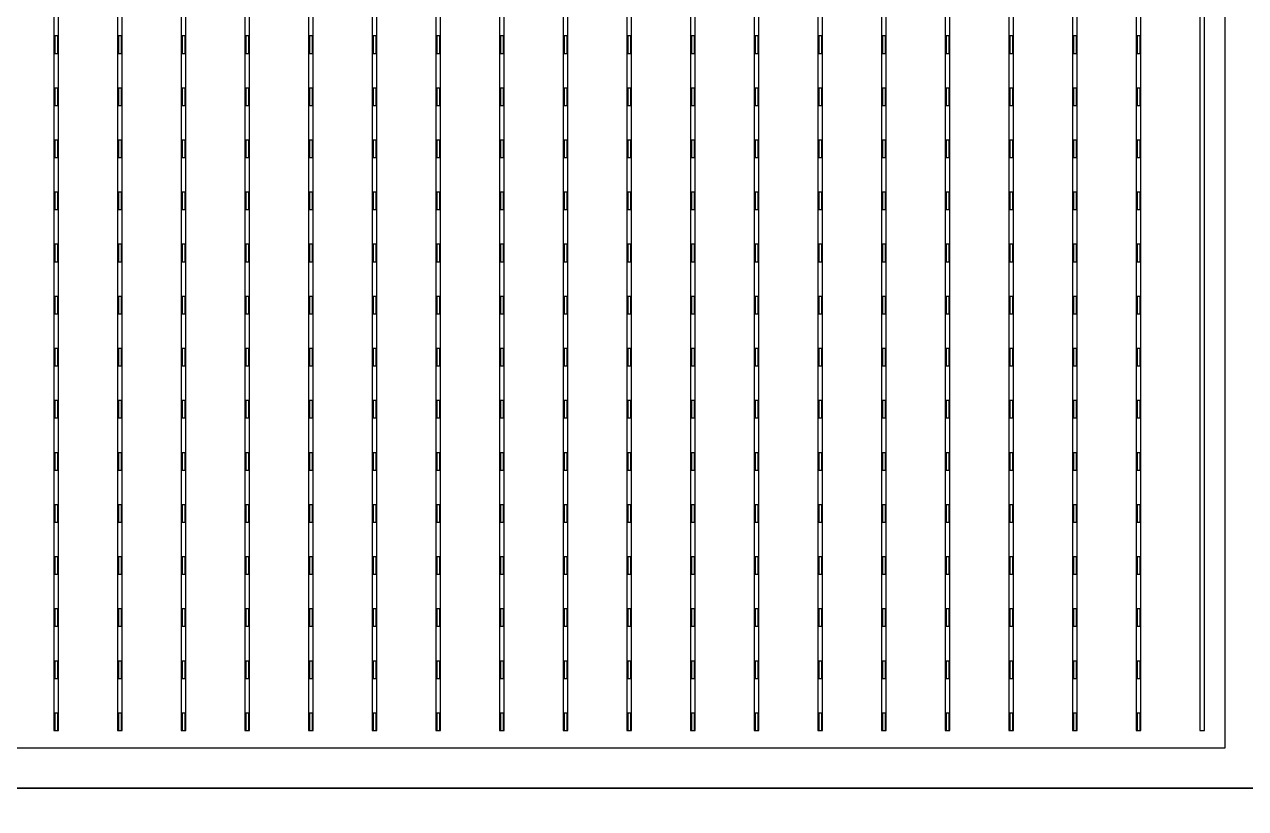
# Model space of a CAD drawing. Header units: millimetres. Extents: x -18 to 142, y -7 to 153.
# Drawn here: x 9.64 to 20.2, y 124.72 to 131.5 of the extents above; entities that cross this region are included whole.
import ezdxf

# ---------------------------------------------------------------- set-up
doc = ezdxf.new("R2010")
doc.units = ezdxf.units.MM
for name, color, linetype in [('CELLS', 5, 'Continuous'), ('CONTACT_PADS', 2, 'Continuous'), ('DICING', 4, 'Continuous'), ('FINGERS', 1, 'Continuous'), ('INSULATION', 2, 'Continuous')]:
    doc.layers.add(name, color=color, linetype=linetype)

msp = doc.modelspace()

# ---------------------------------------------------------------- linework, layer by layer
at = {"layer": 'CELLS'}
for points in [[(20.37, 124.9), (20.37, 145.8), (-0.53, 145.8), (-0.53, 124.9), (20.37, 124.9)], [(20.37, 104), (20.37, 124.9), (-0.53, 124.9), (-0.53, 104), (20.37, 104)]]:
    msp.add_lwpolyline(points, close=True, dxfattribs=at)
at = {"layer": 'CONTACT_PADS'}
for points in [[(9.933, 131.25), (9.933, 131.4), (9.908, 131.4), (9.908, 131.25), (9.933, 131.25)], [(10.483, 131.25), (10.483, 131.4), (10.458, 131.4), (10.458, 131.25), (10.483, 131.25)], [(11.033, 131.25), (11.033, 131.4), (11.008, 131.4), (11.008, 131.25), (11.033, 131.25)], [(11.583, 131.25), (11.583, 131.4), (11.558, 131.4), (11.558, 131.25), (11.583, 131.25)], [(12.133, 131.25), (12.133, 131.4), (12.108, 131.4), (12.108, 131.25), (12.133, 131.25)], [(12.683, 131.25), (12.683, 131.4), (12.658, 131.4), (12.658, 131.25), (12.683, 131.25)], [(13.233, 131.25), (13.233, 131.4), (13.208, 131.4), (13.208, 131.25), (13.233, 131.25)], [(13.783, 131.25), (13.783, 131.4), (13.758, 131.4), (13.758, 131.25), (13.783, 131.25)], [(14.333, 131.25), (14.333, 131.4), (14.308, 131.4), (14.308, 131.25), (14.333, 131.25)], [(14.883, 131.25), (14.883, 131.4), (14.858, 131.4), (14.858, 131.25), (14.883, 131.25)], [(15.433, 131.25), (15.433, 131.4), (15.408, 131.4), (15.408, 131.25), (15.433, 131.25)], [(15.983, 131.25), (15.983, 131.4), (15.958, 131.4), (15.958, 131.25), (15.983, 131.25)], [(16.533, 131.25), (16.533, 131.4), (16.508, 131.4), (16.508, 131.25), (16.533, 131.25)], [(17.083, 131.25), (17.083, 131.4), (17.058, 131.4), (17.058, 131.25), (17.083, 131.25)], [(17.633, 131.25), (17.633, 131.4), (17.608, 131.4), (17.608, 131.25), (17.633, 131.25)], [(18.183, 131.25), (18.183, 131.4), (18.158, 131.4), (18.158, 131.25), (18.183, 131.25)], [(18.733, 131.25), (18.733, 131.4), (18.708, 131.4), (18.708, 131.25), (18.733, 131.25)], [(19.283, 131.25), (19.283, 131.4), (19.258, 131.4), (19.258, 131.25), (19.283, 131.25)], [(9.933, 130.8), (9.933, 130.95), (9.908, 130.95), (9.908, 130.8), (9.933, 130.8)], [(10.483, 130.8), (10.483, 130.95), (10.458, 130.95), (10.458, 130.8), (10.483, 130.8)], [(11.033, 130.8), (11.033, 130.95), (11.008, 130.95), (11.008, 130.8), (11.033, 130.8)], [(11.583, 130.8), (11.583, 130.95), (11.558, 130.95), (11.558, 130.8), (11.583, 130.8)], [(12.133, 130.8), (12.133, 130.95), (12.108, 130.95), (12.108, 130.8), (12.133, 130.8)], [(12.683, 130.8), (12.683, 130.95), (12.658, 130.95), (12.658, 130.8), (12.683, 130.8)], [(13.233, 130.8), (13.233, 130.95), (13.208, 130.95), (13.208, 130.8), (13.233, 130.8)], [(13.783, 130.8), (13.783, 130.95), (13.758, 130.95), (13.758, 130.8), (13.783, 130.8)], [(14.333, 130.8), (14.333, 130.95), (14.308, 130.95), (14.308, 130.8), (14.333, 130.8)], [(14.883, 130.8), (14.883, 130.95), (14.858, 130.95), (14.858, 130.8), (14.883, 130.8)], [(15.433, 130.8), (15.433, 130.95), (15.408, 130.95), (15.408, 130.8), (15.433, 130.8)], [(15.983, 130.8), (15.983, 130.95), (15.958, 130.95), (15.958, 130.8), (15.983, 130.8)], [(16.533, 130.8), (16.533, 130.95), (16.508, 130.95), (16.508, 130.8), (16.533, 130.8)], [(17.083, 130.8), (17.083, 130.95), (17.058, 130.95), (17.058, 130.8), (17.083, 130.8)], [(17.633, 130.8), (17.633, 130.95), (17.608, 130.95), (17.608, 130.8), (17.633, 130.8)], [(18.183, 130.8), (18.183, 130.95), (18.158, 130.95), (18.158, 130.8), (18.183, 130.8)], [(18.733, 130.8), (18.733, 130.95), (18.708, 130.95), (18.708, 130.8), (18.733, 130.8)], [(19.283, 130.8), (19.283, 130.95), (19.258, 130.95), (19.258, 130.8), (19.283, 130.8)], [(9.933, 130.35), (9.933, 130.5), (9.908, 130.5), (9.908, 130.35), (9.933, 130.35)], [(10.483, 130.35), (10.483, 130.5), (10.458, 130.5), (10.458, 130.35), (10.483, 130.35)], [(11.033, 130.35), (11.033, 130.5), (11.008, 130.5), (11.008, 130.35), (11.033, 130.35)], [(11.583, 130.35), (11.583, 130.5), (11.558, 130.5), (11.558, 130.35), (11.583, 130.35)], [(12.133, 130.35), (12.133, 130.5), (12.108, 130.5), (12.108, 130.35), (12.133, 130.35)], [(12.683, 130.35), (12.683, 130.5), (12.658, 130.5), (12.658, 130.35), (12.683, 130.35)], [(13.233, 130.35), (13.233, 130.5), (13.208, 130.5), (13.208, 130.35), (13.233, 130.35)], [(13.783, 130.35), (13.783, 130.5), (13.758, 130.5), (13.758, 130.35), (13.783, 130.35)], [(14.333, 130.35), (14.333, 130.5), (14.308, 130.5), (14.308, 130.35), (14.333, 130.35)], [(14.883, 130.35), (14.883, 130.5), (14.858, 130.5), (14.858, 130.35), (14.883, 130.35)], [(15.433, 130.35), (15.433, 130.5), (15.408, 130.5), (15.408, 130.35), (15.433, 130.35)], [(15.983, 130.35), (15.983, 130.5), (15.958, 130.5), (15.958, 130.35), (15.983, 130.35)], [(16.533, 130.35), (16.533, 130.5), (16.508, 130.5), (16.508, 130.35), (16.533, 130.35)], [(17.083, 130.35), (17.083, 130.5), (17.058, 130.5), (17.058, 130.35), (17.083, 130.35)], [(17.633, 130.35), (17.633, 130.5), (17.608, 130.5), (17.608, 130.35), (17.633, 130.35)], [(18.183, 130.35), (18.183, 130.5), (18.158, 130.5), (18.158, 130.35), (18.183, 130.35)], [(18.733, 130.35), (18.733, 130.5), (18.708, 130.5), (18.708, 130.35), (18.733, 130.35)], [(19.283, 130.35), (19.283, 130.5), (19.258, 130.5), (19.258, 130.35), (19.283, 130.35)], [(9.933, 129.9), (9.933, 130.05), (9.908, 130.05), (9.908, 129.9), (9.933, 129.9)], [(10.483, 129.9), (10.483, 130.05), (10.458, 130.05), (10.458, 129.9), (10.483, 129.9)], [(11.033, 129.9), (11.033, 130.05), (11.008, 130.05), (11.008, 129.9), (11.033, 129.9)], [(11.583, 129.9), (11.583, 130.05), (11.558, 130.05), (11.558, 129.9), (11.583, 129.9)], [(12.133, 129.9), (12.133, 130.05), (12.108, 130.05), (12.108, 129.9), (12.133, 129.9)], [(12.683, 129.9), (12.683, 130.05), (12.658, 130.05), (12.658, 129.9), (12.683, 129.9)], [(13.233, 129.9), (13.233, 130.05), (13.208, 130.05), (13.208, 129.9), (13.233, 129.9)], [(13.783, 129.9), (13.783, 130.05), (13.758, 130.05), (13.758, 129.9), (13.783, 129.9)], [(14.333, 129.9), (14.333, 130.05), (14.308, 130.05), (14.308, 129.9), (14.333, 129.9)], [(14.883, 129.9), (14.883, 130.05), (14.858, 130.05), (14.858, 129.9), (14.883, 129.9)], [(15.433, 129.9), (15.433, 130.05), (15.408, 130.05), (15.408, 129.9), (15.433, 129.9)], [(15.983, 129.9), (15.983, 130.05), (15.958, 130.05), (15.958, 129.9), (15.983, 129.9)], [(16.533, 129.9), (16.533, 130.05), (16.508, 130.05), (16.508, 129.9), (16.533, 129.9)], [(17.083, 129.9), (17.083, 130.05), (17.058, 130.05), (17.058, 129.9), (17.083, 129.9)], [(17.633, 129.9), (17.633, 130.05), (17.608, 130.05), (17.608, 129.9), (17.633, 129.9)], [(18.183, 129.9), (18.183, 130.05), (18.158, 130.05), (18.158, 129.9), (18.183, 129.9)], [(18.733, 129.9), (18.733, 130.05), (18.708, 130.05), (18.708, 129.9), (18.733, 129.9)], [(19.283, 129.9), (19.283, 130.05), (19.258, 130.05), (19.258, 129.9), (19.283, 129.9)], [(9.933, 129.45), (9.933, 129.6), (9.908, 129.6), (9.908, 129.45), (9.933, 129.45)], [(10.483, 129.45), (10.483, 129.6), (10.458, 129.6), (10.458, 129.45), (10.483, 129.45)], [(11.033, 129.45), (11.033, 129.6), (11.008, 129.6), (11.008, 129.45), (11.033, 129.45)], [(11.583, 129.45), (11.583, 129.6), (11.558, 129.6), (11.558, 129.45), (11.583, 129.45)], [(12.133, 129.45), (12.133, 129.6), (12.108, 129.6), (12.108, 129.45), (12.133, 129.45)], [(12.683, 129.45), (12.683, 129.6), (12.658, 129.6), (12.658, 129.45), (12.683, 129.45)], [(13.233, 129.45), (13.233, 129.6), (13.208, 129.6), (13.208, 129.45), (13.233, 129.45)], [(13.783, 129.45), (13.783, 129.6), (13.758, 129.6), (13.758, 129.45), (13.783, 129.45)], [(14.333, 129.45), (14.333, 129.6), (14.308, 129.6), (14.308, 129.45), (14.333, 129.45)], [(14.883, 129.45), (14.883, 129.6), (14.858, 129.6), (14.858, 129.45), (14.883, 129.45)], [(15.433, 129.45), (15.433, 129.6), (15.408, 129.6), (15.408, 129.45), (15.433, 129.45)], [(15.983, 129.45), (15.983, 129.6), (15.958, 129.6), (15.958, 129.45), (15.983, 129.45)], [(16.533, 129.45), (16.533, 129.6), (16.508, 129.6), (16.508, 129.45), (16.533, 129.45)], [(17.083, 129.45), (17.083, 129.6), (17.058, 129.6), (17.058, 129.45), (17.083, 129.45)], [(17.633, 129.45), (17.633, 129.6), (17.608, 129.6), (17.608, 129.45), (17.633, 129.45)], [(18.183, 129.45), (18.183, 129.6), (18.158, 129.6), (18.158, 129.45), (18.183, 129.45)], [(18.733, 129.45), (18.733, 129.6), (18.708, 129.6), (18.708, 129.45), (18.733, 129.45)], [(19.283, 129.45), (19.283, 129.6), (19.258, 129.6), (19.258, 129.45), (19.283, 129.45)], [(9.933, 129), (9.933, 129.15), (9.908, 129.15), (9.908, 129), (9.933, 129)], [(10.483, 129), (10.483, 129.15), (10.458, 129.15), (10.458, 129), (10.483, 129)], [(11.033, 129), (11.033, 129.15), (11.008, 129.15), (11.008, 129), (11.033, 129)], [(11.583, 129), (11.583, 129.15), (11.558, 129.15), (11.558, 129), (11.583, 129)], [(12.133, 129), (12.133, 129.15), (12.108, 129.15), (12.108, 129), (12.133, 129)], [(12.683, 129), (12.683, 129.15), (12.658, 129.15), (12.658, 129), (12.683, 129)], [(13.233, 129), (13.233, 129.15), (13.208, 129.15), (13.208, 129), (13.233, 129)], [(13.783, 129), (13.783, 129.15), (13.758, 129.15), (13.758, 129), (13.783, 129)], [(14.333, 129), (14.333, 129.15), (14.308, 129.15), (14.308, 129), (14.333, 129)], [(14.883, 129), (14.883, 129.15), (14.858, 129.15), (14.858, 129), (14.883, 129)], [(15.433, 129), (15.433, 129.15), (15.408, 129.15), (15.408, 129), (15.433, 129)], [(15.983, 129), (15.983, 129.15), (15.958, 129.15), (15.958, 129), (15.983, 129)], [(16.533, 129), (16.533, 129.15), (16.508, 129.15), (16.508, 129), (16.533, 129)], [(17.083, 129), (17.083, 129.15), (17.058, 129.15), (17.058, 129), (17.083, 129)], [(17.633, 129), (17.633, 129.15), (17.608, 129.15), (17.608, 129), (17.633, 129)], [(18.183, 129), (18.183, 129.15), (18.158, 129.15), (18.158, 129), (18.183, 129)], [(18.733, 129), (18.733, 129.15), (18.708, 129.15), (18.708, 129), (18.733, 129)], [(19.283, 129), (19.283, 129.15), (19.258, 129.15), (19.258, 129), (19.283, 129)], [(9.933, 128.55), (9.933, 128.7), (9.908, 128.7), (9.908, 128.55), (9.933, 128.55)], [(10.483, 128.55), (10.483, 128.7), (10.458, 128.7), (10.458, 128.55), (10.483, 128.55)], [(11.033, 128.55), (11.033, 128.7), (11.008, 128.7), (11.008, 128.55), (11.033, 128.55)], [(11.583, 128.55), (11.583, 128.7), (11.558, 128.7), (11.558, 128.55), (11.583, 128.55)], [(12.133, 128.55), (12.133, 128.7), (12.108, 128.7), (12.108, 128.55), (12.133, 128.55)], [(12.683, 128.55), (12.683, 128.7), (12.658, 128.7), (12.658, 128.55), (12.683, 128.55)], [(13.233, 128.55), (13.233, 128.7), (13.208, 128.7), (13.208, 128.55), (13.233, 128.55)], [(13.783, 128.55), (13.783, 128.7), (13.758, 128.7), (13.758, 128.55), (13.783, 128.55)], [(14.333, 128.55), (14.333, 128.7), (14.308, 128.7), (14.308, 128.55), (14.333, 128.55)], [(14.883, 128.55), (14.883, 128.7), (14.858, 128.7), (14.858, 128.55), (14.883, 128.55)], [(15.433, 128.55), (15.433, 128.7), (15.408, 128.7), (15.408, 128.55), (15.433, 128.55)], [(15.983, 128.55), (15.983, 128.7), (15.958, 128.7), (15.958, 128.55), (15.983, 128.55)], [(16.533, 128.55), (16.533, 128.7), (16.508, 128.7), (16.508, 128.55), (16.533, 128.55)], [(17.083, 128.55), (17.083, 128.7), (17.058, 128.7), (17.058, 128.55), (17.083, 128.55)], [(17.633, 128.55), (17.633, 128.7), (17.608, 128.7), (17.608, 128.55), (17.633, 128.55)], [(18.183, 128.55), (18.183, 128.7), (18.158, 128.7), (18.158, 128.55), (18.183, 128.55)], [(18.733, 128.55), (18.733, 128.7), (18.708, 128.7), (18.708, 128.55), (18.733, 128.55)], [(19.283, 128.55), (19.283, 128.7), (19.258, 128.7), (19.258, 128.55), (19.283, 128.55)], [(9.933, 128.1), (9.933, 128.25), (9.908, 128.25), (9.908, 128.1), (9.933, 128.1)], [(10.483, 128.1), (10.483, 128.25), (10.458, 128.25), (10.458, 128.1), (10.483, 128.1)], [(11.033, 128.1), (11.033, 128.25), (11.008, 128.25), (11.008, 128.1), (11.033, 128.1)], [(11.583, 128.1), (11.583, 128.25), (11.558, 128.25), (11.558, 128.1), (11.583, 128.1)], [(12.133, 128.1), (12.133, 128.25), (12.108, 128.25), (12.108, 128.1), (12.133, 128.1)], [(12.683, 128.1), (12.683, 128.25), (12.658, 128.25), (12.658, 128.1), (12.683, 128.1)], [(13.233, 128.1), (13.233, 128.25), (13.208, 128.25), (13.208, 128.1), (13.233, 128.1)], [(13.783, 128.1), (13.783, 128.25), (13.758, 128.25), (13.758, 128.1), (13.783, 128.1)], [(14.333, 128.1), (14.333, 128.25), (14.308, 128.25), (14.308, 128.1), (14.333, 128.1)], [(14.883, 128.1), (14.883, 128.25), (14.858, 128.25), (14.858, 128.1), (14.883, 128.1)], [(15.433, 128.1), (15.433, 128.25), (15.408, 128.25), (15.408, 128.1), (15.433, 128.1)], [(15.983, 128.1), (15.983, 128.25), (15.958, 128.25), (15.958, 128.1), (15.983, 128.1)], [(16.533, 128.1), (16.533, 128.25), (16.508, 128.25), (16.508, 128.1), (16.533, 128.1)], [(17.083, 128.1), (17.083, 128.25), (17.058, 128.25), (17.058, 128.1), (17.083, 128.1)], [(17.633, 128.1), (17.633, 128.25), (17.608, 128.25), (17.608, 128.1), (17.633, 128.1)], [(18.183, 128.1), (18.183, 128.25), (18.158, 128.25), (18.158, 128.1), (18.183, 128.1)], [(18.733, 128.1), (18.733, 128.25), (18.708, 128.25), (18.708, 128.1), (18.733, 128.1)], [(19.283, 128.1), (19.283, 128.25), (19.258, 128.25), (19.258, 128.1), (19.283, 128.1)], [(9.933, 127.65), (9.933, 127.8), (9.908, 127.8), (9.908, 127.65), (9.933, 127.65)], [(10.483, 127.65), (10.483, 127.8), (10.458, 127.8), (10.458, 127.65), (10.483, 127.65)], [(11.033, 127.65), (11.033, 127.8), (11.008, 127.8), (11.008, 127.65), (11.033, 127.65)], [(11.583, 127.65), (11.583, 127.8), (11.558, 127.8), (11.558, 127.65), (11.583, 127.65)], [(12.133, 127.65), (12.133, 127.8), (12.108, 127.8), (12.108, 127.65), (12.133, 127.65)], [(12.683, 127.65), (12.683, 127.8), (12.658, 127.8), (12.658, 127.65), (12.683, 127.65)], [(13.233, 127.65), (13.233, 127.8), (13.208, 127.8), (13.208, 127.65), (13.233, 127.65)], [(13.783, 127.65), (13.783, 127.8), (13.758, 127.8), (13.758, 127.65), (13.783, 127.65)], [(14.333, 127.65), (14.333, 127.8), (14.308, 127.8), (14.308, 127.65), (14.333, 127.65)], [(14.883, 127.65), (14.883, 127.8), (14.858, 127.8), (14.858, 127.65), (14.883, 127.65)], [(15.433, 127.65), (15.433, 127.8), (15.408, 127.8), (15.408, 127.65), (15.433, 127.65)], [(15.983, 127.65), (15.983, 127.8), (15.958, 127.8), (15.958, 127.65), (15.983, 127.65)], [(16.533, 127.65), (16.533, 127.8), (16.508, 127.8), (16.508, 127.65), (16.533, 127.65)], [(17.083, 127.65), (17.083, 127.8), (17.058, 127.8), (17.058, 127.65), (17.083, 127.65)], [(17.633, 127.65), (17.633, 127.8), (17.608, 127.8), (17.608, 127.65), (17.633, 127.65)], [(18.183, 127.65), (18.183, 127.8), (18.158, 127.8), (18.158, 127.65), (18.183, 127.65)], [(18.733, 127.65), (18.733, 127.8), (18.708, 127.8), (18.708, 127.65), (18.733, 127.65)], [(19.283, 127.65), (19.283, 127.8), (19.258, 127.8), (19.258, 127.65), (19.283, 127.65)], [(9.933, 127.2), (9.933, 127.35), (9.908, 127.35), (9.908, 127.2), (9.933, 127.2)], [(10.483, 127.2), (10.483, 127.35), (10.458, 127.35), (10.458, 127.2), (10.483, 127.2)], [(11.033, 127.2), (11.033, 127.35), (11.008, 127.35), (11.008, 127.2), (11.033, 127.2)], [(11.583, 127.2), (11.583, 127.35), (11.558, 127.35), (11.558, 127.2), (11.583, 127.2)], [(12.133, 127.2), (12.133, 127.35), (12.108, 127.35), (12.108, 127.2), (12.133, 127.2)], [(12.683, 127.2), (12.683, 127.35), (12.658, 127.35), (12.658, 127.2), (12.683, 127.2)], [(13.233, 127.2), (13.233, 127.35), (13.208, 127.35), (13.208, 127.2), (13.233, 127.2)], [(13.783, 127.2), (13.783, 127.35), (13.758, 127.35), (13.758, 127.2), (13.783, 127.2)], [(14.333, 127.2), (14.333, 127.35), (14.308, 127.35), (14.308, 127.2), (14.333, 127.2)], [(14.883, 127.2), (14.883, 127.35), (14.858, 127.35), (14.858, 127.2), (14.883, 127.2)], [(15.433, 127.2), (15.433, 127.35), (15.408, 127.35), (15.408, 127.2), (15.433, 127.2)], [(15.983, 127.2), (15.983, 127.35), (15.958, 127.35), (15.958, 127.2), (15.983, 127.2)], [(16.533, 127.2), (16.533, 127.35), (16.508, 127.35), (16.508, 127.2), (16.533, 127.2)], [(17.083, 127.2), (17.083, 127.35), (17.058, 127.35), (17.058, 127.2), (17.083, 127.2)], [(17.633, 127.2), (17.633, 127.35), (17.608, 127.35), (17.608, 127.2), (17.633, 127.2)], [(18.183, 127.2), (18.183, 127.35), (18.158, 127.35), (18.158, 127.2), (18.183, 127.2)], [(18.733, 127.2), (18.733, 127.35), (18.708, 127.35), (18.708, 127.2), (18.733, 127.2)], [(19.283, 127.2), (19.283, 127.35), (19.258, 127.35), (19.258, 127.2), (19.283, 127.2)], [(9.933, 126.75), (9.933, 126.9), (9.908, 126.9), (9.908, 126.75), (9.933, 126.75)], [(10.483, 126.75), (10.483, 126.9), (10.458, 126.9), (10.458, 126.75), (10.483, 126.75)], [(11.033, 126.75), (11.033, 126.9), (11.008, 126.9), (11.008, 126.75), (11.033, 126.75)], [(11.583, 126.75), (11.583, 126.9), (11.558, 126.9), (11.558, 126.75), (11.583, 126.75)], [(12.133, 126.75), (12.133, 126.9), (12.108, 126.9), (12.108, 126.75), (12.133, 126.75)], [(12.683, 126.75), (12.683, 126.9), (12.658, 126.9), (12.658, 126.75), (12.683, 126.75)], [(13.233, 126.75), (13.233, 126.9), (13.208, 126.9), (13.208, 126.75), (13.233, 126.75)], [(13.783, 126.75), (13.783, 126.9), (13.758, 126.9), (13.758, 126.75), (13.783, 126.75)], [(14.333, 126.75), (14.333, 126.9), (14.308, 126.9), (14.308, 126.75), (14.333, 126.75)], [(14.883, 126.75), (14.883, 126.9), (14.858, 126.9), (14.858, 126.75), (14.883, 126.75)], [(15.433, 126.75), (15.433, 126.9), (15.408, 126.9), (15.408, 126.75), (15.433, 126.75)], [(15.983, 126.75), (15.983, 126.9), (15.958, 126.9), (15.958, 126.75), (15.983, 126.75)], [(16.533, 126.75), (16.533, 126.9), (16.508, 126.9), (16.508, 126.75), (16.533, 126.75)], [(17.083, 126.75), (17.083, 126.9), (17.058, 126.9), (17.058, 126.75), (17.083, 126.75)], [(17.633, 126.75), (17.633, 126.9), (17.608, 126.9), (17.608, 126.75), (17.633, 126.75)], [(18.183, 126.75), (18.183, 126.9), (18.158, 126.9), (18.158, 126.75), (18.183, 126.75)], [(18.733, 126.75), (18.733, 126.9), (18.708, 126.9), (18.708, 126.75), (18.733, 126.75)], [(19.283, 126.75), (19.283, 126.9), (19.258, 126.9), (19.258, 126.75), (19.283, 126.75)], [(9.933, 126.3), (9.933, 126.45), (9.908, 126.45), (9.908, 126.3), (9.933, 126.3)], [(10.483, 126.3), (10.483, 126.45), (10.458, 126.45), (10.458, 126.3), (10.483, 126.3)], [(11.033, 126.3), (11.033, 126.45), (11.008, 126.45), (11.008, 126.3), (11.033, 126.3)], [(11.583, 126.3), (11.583, 126.45), (11.558, 126.45), (11.558, 126.3), (11.583, 126.3)], [(12.133, 126.3), (12.133, 126.45), (12.108, 126.45), (12.108, 126.3), (12.133, 126.3)], [(12.683, 126.3), (12.683, 126.45), (12.658, 126.45), (12.658, 126.3), (12.683, 126.3)], [(13.233, 126.3), (13.233, 126.45), (13.208, 126.45), (13.208, 126.3), (13.233, 126.3)], [(13.783, 126.3), (13.783, 126.45), (13.758, 126.45), (13.758, 126.3), (13.783, 126.3)], [(14.333, 126.3), (14.333, 126.45), (14.308, 126.45), (14.308, 126.3), (14.333, 126.3)], [(14.883, 126.3), (14.883, 126.45), (14.858, 126.45), (14.858, 126.3), (14.883, 126.3)], [(15.433, 126.3), (15.433, 126.45), (15.408, 126.45), (15.408, 126.3), (15.433, 126.3)], [(15.983, 126.3), (15.983, 126.45), (15.958, 126.45), (15.958, 126.3), (15.983, 126.3)], [(16.533, 126.3), (16.533, 126.45), (16.508, 126.45), (16.508, 126.3), (16.533, 126.3)], [(17.083, 126.3), (17.083, 126.45), (17.058, 126.45), (17.058, 126.3), (17.083, 126.3)], [(17.633, 126.3), (17.633, 126.45), (17.608, 126.45), (17.608, 126.3), (17.633, 126.3)], [(18.183, 126.3), (18.183, 126.45), (18.158, 126.45), (18.158, 126.3), (18.183, 126.3)], [(18.733, 126.3), (18.733, 126.45), (18.708, 126.45), (18.708, 126.3), (18.733, 126.3)], [(19.283, 126.3), (19.283, 126.45), (19.258, 126.45), (19.258, 126.3), (19.283, 126.3)], [(9.933, 125.85), (9.933, 126), (9.908, 126), (9.908, 125.85), (9.933, 125.85)], [(10.483, 125.85), (10.483, 126), (10.458, 126), (10.458, 125.85), (10.483, 125.85)], [(11.033, 125.85), (11.033, 126), (11.008, 126), (11.008, 125.85), (11.033, 125.85)], [(11.583, 125.85), (11.583, 126), (11.558, 126), (11.558, 125.85), (11.583, 125.85)], [(12.133, 125.85), (12.133, 126), (12.108, 126), (12.108, 125.85), (12.133, 125.85)], [(12.683, 125.85), (12.683, 126), (12.658, 126), (12.658, 125.85), (12.683, 125.85)], [(13.233, 125.85), (13.233, 126), (13.208, 126), (13.208, 125.85), (13.233, 125.85)], [(13.783, 125.85), (13.783, 126), (13.758, 126), (13.758, 125.85), (13.783, 125.85)], [(14.333, 125.85), (14.333, 126), (14.308, 126), (14.308, 125.85), (14.333, 125.85)], [(14.883, 125.85), (14.883, 126), (14.858, 126), (14.858, 125.85), (14.883, 125.85)], [(15.433, 125.85), (15.433, 126), (15.408, 126), (15.408, 125.85), (15.433, 125.85)], [(15.983, 125.85), (15.983, 126), (15.958, 126), (15.958, 125.85), (15.983, 125.85)], [(16.533, 125.85), (16.533, 126), (16.508, 126), (16.508, 125.85), (16.533, 125.85)], [(17.083, 125.85), (17.083, 126), (17.058, 126), (17.058, 125.85), (17.083, 125.85)], [(17.633, 125.85), (17.633, 126), (17.608, 126), (17.608, 125.85), (17.633, 125.85)], [(18.183, 125.85), (18.183, 126), (18.158, 126), (18.158, 125.85), (18.183, 125.85)], [(18.733, 125.85), (18.733, 126), (18.708, 126), (18.708, 125.85), (18.733, 125.85)], [(19.283, 125.85), (19.283, 126), (19.258, 126), (19.258, 125.85), (19.283, 125.85)], [(9.933, 125.4), (9.933, 125.55), (9.908, 125.55), (9.908, 125.4), (9.933, 125.4)], [(10.483, 125.4), (10.483, 125.55), (10.458, 125.55), (10.458, 125.4), (10.483, 125.4)], [(11.033, 125.4), (11.033, 125.55), (11.008, 125.55), (11.008, 125.4), (11.033, 125.4)], [(11.583, 125.4), (11.583, 125.55), (11.558, 125.55), (11.558, 125.4), (11.583, 125.4)], [(12.133, 125.4), (12.133, 125.55), (12.108, 125.55), (12.108, 125.4), (12.133, 125.4)], [(12.683, 125.4), (12.683, 125.55), (12.658, 125.55), (12.658, 125.4), (12.683, 125.4)], [(13.233, 125.4), (13.233, 125.55), (13.208, 125.55), (13.208, 125.4), (13.233, 125.4)], [(13.783, 125.4), (13.783, 125.55), (13.758, 125.55), (13.758, 125.4), (13.783, 125.4)], [(14.333, 125.4), (14.333, 125.55), (14.308, 125.55), (14.308, 125.4), (14.333, 125.4)], [(14.883, 125.4), (14.883, 125.55), (14.858, 125.55), (14.858, 125.4), (14.883, 125.4)], [(15.433, 125.4), (15.433, 125.55), (15.408, 125.55), (15.408, 125.4), (15.433, 125.4)], [(15.983, 125.4), (15.983, 125.55), (15.958, 125.55), (15.958, 125.4), (15.983, 125.4)], [(16.533, 125.4), (16.533, 125.55), (16.508, 125.55), (16.508, 125.4), (16.533, 125.4)], [(17.083, 125.4), (17.083, 125.55), (17.058, 125.55), (17.058, 125.4), (17.083, 125.4)], [(17.633, 125.4), (17.633, 125.55), (17.608, 125.55), (17.608, 125.4), (17.633, 125.4)], [(18.183, 125.4), (18.183, 125.55), (18.158, 125.55), (18.158, 125.4), (18.183, 125.4)], [(18.733, 125.4), (18.733, 125.55), (18.708, 125.55), (18.708, 125.4), (18.733, 125.4)], [(19.283, 125.4), (19.283, 125.55), (19.258, 125.55), (19.258, 125.4), (19.283, 125.4)]]:
    msp.add_lwpolyline(points, close=True, dxfattribs=at)
at = {"layer": 'DICING'}
msp.add_line((-17.83, 124.9), (142.17, 124.9), dxfattribs=at)
msp.add_line((-17.83, 124.9), (142.17, 124.9), dxfattribs=at)
msp.add_line((-17.83, 124.9), (142.17, 124.9), dxfattribs=at)
msp.add_line((-17.83, 124.9), (142.17, 124.9), dxfattribs=at)
msp.add_line((-17.83, 124.9), (142.17, 124.9), dxfattribs=at)
msp.add_line((-17.83, 124.9), (142.17, 124.9), dxfattribs=at)
msp.add_line((-17.83, 124.9), (142.17, 124.9), dxfattribs=at)
msp.add_line((-17.83, 124.9), (142.17, 124.9), dxfattribs=at)
msp.add_line((-17.83, 124.9), (142.17, 124.9), dxfattribs=at)
msp.add_line((-17.83, 124.9), (142.17, 124.9), dxfattribs=at)
msp.add_line((-17.83, 124.9), (142.17, 124.9), dxfattribs=at)
msp.add_line((-17.83, 124.9), (142.17, 124.9), dxfattribs=at)
msp.add_line((-17.83, 124.9), (142.17, 124.9), dxfattribs=at)
msp.add_line((-17.83, 124.9), (142.17, 124.9), dxfattribs=at)
msp.add_line((-17.83, 124.9), (142.17, 124.9), dxfattribs=at)
msp.add_line((-17.83, 124.9), (142.17, 124.9), dxfattribs=at)
msp.add_line((-17.83, 124.9), (142.17, 124.9), dxfattribs=at)
msp.add_line((-17.83, 124.9), (142.17, 124.9), dxfattribs=at)
at = {"layer": 'FINGERS'}
for points in [[(9.94, 125.4), (9.94, 145.3), (9.9, 145.3), (9.9, 125.4), (9.94, 125.4)], [(10.49, 125.4), (10.49, 145.3), (10.45, 145.3), (10.45, 125.4), (10.49, 125.4)], [(11.04, 125.4), (11.04, 145.3), (11, 145.3), (11, 125.4), (11.04, 125.4)], [(11.59, 125.4), (11.59, 145.3), (11.55, 145.3), (11.55, 125.4), (11.59, 125.4)], [(12.14, 125.4), (12.14, 145.3), (12.1, 145.3), (12.1, 125.4), (12.14, 125.4)], [(12.69, 125.4), (12.69, 145.3), (12.65, 145.3), (12.65, 125.4), (12.69, 125.4)], [(13.24, 125.4), (13.24, 145.3), (13.2, 145.3), (13.2, 125.4), (13.24, 125.4)], [(13.79, 125.4), (13.79, 145.3), (13.75, 145.3), (13.75, 125.4), (13.79, 125.4)], [(14.34, 125.4), (14.34, 145.3), (14.3, 145.3), (14.3, 125.4), (14.34, 125.4)], [(14.89, 125.4), (14.89, 145.3), (14.85, 145.3), (14.85, 125.4), (14.89, 125.4)], [(15.44, 125.4), (15.44, 145.3), (15.4, 145.3), (15.4, 125.4), (15.44, 125.4)], [(15.99, 125.4), (15.99, 145.3), (15.95, 145.3), (15.95, 125.4), (15.99, 125.4)], [(16.54, 125.4), (16.54, 145.3), (16.5, 145.3), (16.5, 125.4), (16.54, 125.4)], [(17.09, 125.4), (17.09, 145.3), (17.05, 145.3), (17.05, 125.4), (17.09, 125.4)], [(17.64, 125.4), (17.64, 145.3), (17.6, 145.3), (17.6, 125.4), (17.64, 125.4)], [(18.19, 125.4), (18.19, 145.3), (18.15, 145.3), (18.15, 125.4), (18.19, 125.4)], [(18.74, 125.4), (18.74, 145.3), (18.7, 145.3), (18.7, 125.4), (18.74, 125.4)], [(19.29, 125.4), (19.29, 145.3), (19.25, 145.3), (19.25, 125.4), (19.29, 125.4)], [(19.84, 125.4), (19.84, 145.3), (19.8, 145.3), (19.8, 125.4), (19.84, 125.4)]]:
    msp.add_lwpolyline(points, close=True, dxfattribs=at)
at = {"layer": 'INSULATION'}
msp.add_lwpolyline([(20.02, 125.25), (20.02, 145.45), (-0.18, 145.45), (-0.18, 125.25), (20.02, 125.25)], close=True, dxfattribs=at)

doc.saveas('drawing.dxf')
